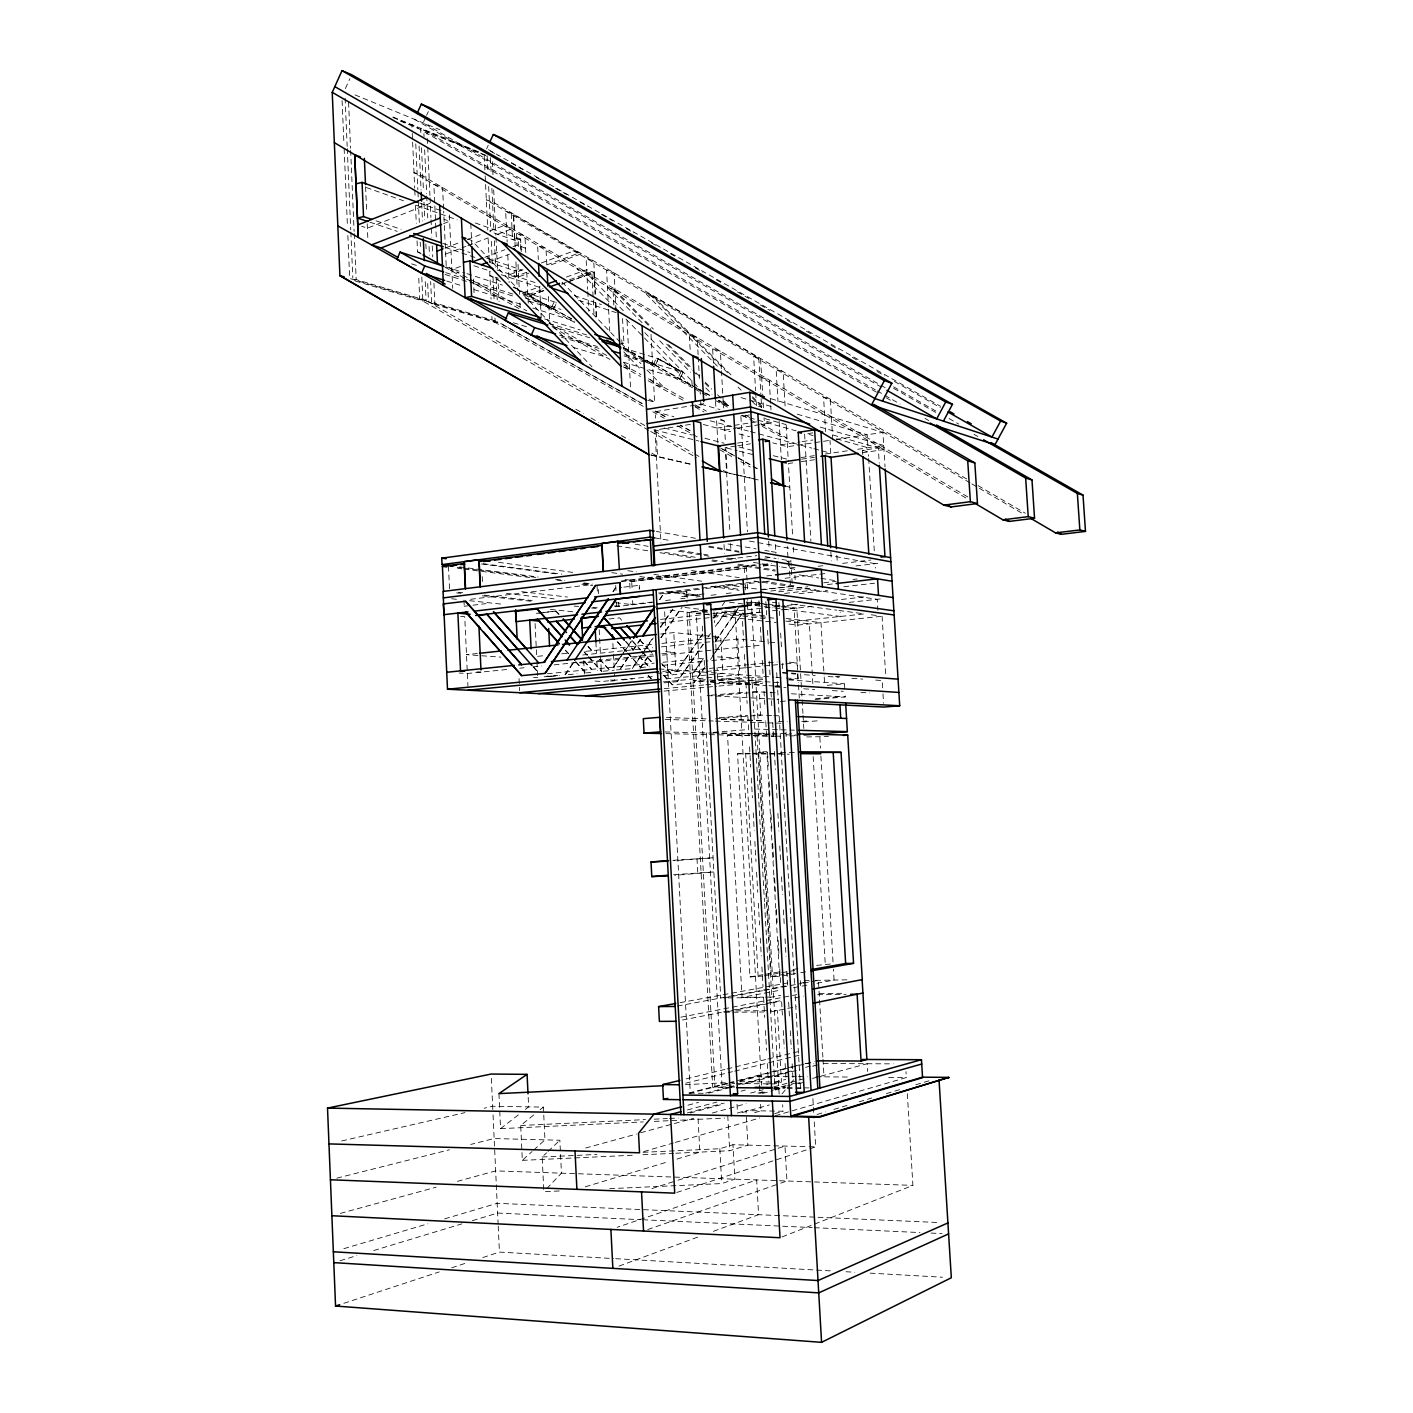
<?xml version="1.0" encoding="UTF-8"?>
<svg xmlns="http://www.w3.org/2000/svg" width="1413" height="1413" viewBox="0 0 1413 1413"><rect width="100%" height="100%" fill="white"/><g stroke="black" fill="none" stroke-linecap="round" stroke-linejoin="round"><path stroke-width="0.75" stroke-dasharray="5 3.75" d="M642.067 403.447L500.078 323.082L641.997 403.588M345.373 88.595L349.859 78.686M541.32 289.948L527.173 295.07L551.194 308.352L554.108 301.94M551.194 308.352L553.313 309.023L556.227 302.629M528.674 301.057L553.755 309.023L556.669 302.629L514.915 289.153M425.719 117.208L423.123 122.843L886.039 388.222M426.602 115.318L428.333 111.556M647.013 362.788L655.367 365.296L658.423 358.743L683.062 372.29L679.971 378.878L646.465 368.987M486.567 148.877L488.262 145.292M789.726 487.22L784.568 485.86M612.889 591.747L615.309 588.144L621.773 587.366M613.277 591.8L615.309 588.144M564.97 674.76L573.448 662.167M565.377 674.796L573.855 662.202M630.975 641.573L613.578 667.13L631.346 641.608M659.535 599.624L663.262 594.149L686.771 591.499L687.124 597.929M659.906 599.66L663.262 594.149M620.342 668.579L627.796 657.646M632.759 650.369L640.213 639.435M620.713 668.614L628.167 657.681M633.13 650.404L640.584 639.471M633.183 666.742L643.021 652.347M644.257 650.563L652.859 637.97M660.242 627.16L672.553 609.18M632.317 668.579L640.937 655.985M642.156 654.184L653.23 637.987M660.613 627.195L672.906 609.215M639.877 668.19L649.733 653.83M660.807 637.652L680.501 608.897M640.248 668.225L650.086 653.848M661.16 637.687L682.09 607.148M702.491 634.101L676.615 671.546L702.826 634.137M713.583 618.064L717.292 612.712M722.22 605.576L724.675 602.009M713.918 618.099L717.627 612.747M703.056 644.24L677.163 681.631L703.391 644.275M707.984 637.122L710.456 633.554M715.384 626.436L725.576 612.235L715.72 626.471M703.374 658.405L693.341 672.853L702.455 660.242M715.896 640.354L739.706 606.036M714.978 642.191L737.533 609.692M705.175 666.583L693.889 682.815L704.239 668.402M712.7 655.756L741.525 614.284M710.509 659.394L714.271 653.989M715.526 652.188L741.86 614.319L719.641 611.652M782.025 1093.856L785.911 1089.14M791.103 1082.888L793.7 1079.744M546.778 1188.598L561.456 1173.179L559.848 1140.238L494.161 1138.542L470.759 1144.424M559.212 1190.982L543.846 1191.671L542.168 1156.982L546.584 1152.796M548.067 1151.401L559.848 1140.238M533.655 1114.998L520.691 1125.49L522.351 1160.356L532.03 1151.56M533.655 1150.094L544.959 1139.849L543.387 1107.121L492.66 1106.255L484.147 1108.216M540.137 1109.753L543.387 1107.121M499.76 1111.13L500.591 1128.651L518.73 1114.557M525.336 1109.435L528.639 1106.874L528.126 1096.029M429.994 203.348L367.398 228.164L361.622 226.257M782.06 1236.923L912.904 1185.383L907.287 1092.938M443.576 223.643L449.617 221.293L444 219.315M445.06 248.087L459.243 242.647M467.367 239.539L481.55 234.116M489.657 231.008L503.858 225.585L512.354 228.659L496.193 234.823M445.66 254.075L465.866 246.374M467.897 245.597L488.103 237.896M460.497 266.439L450.376 270.236L459.066 273.027L446.208 265.856L443.682 211.173M484.765 257.307L504.971 249.695M513.06 246.657L517.105 245.138L525.565 248.123L521.538 249.642M489.287 261.705L509.439 254.163M522.987 269.724L508.768 274.97L516.699 277.584L528.851 273.133M541.267 262.977L573.766 250.984L581.485 253.792L548.915 265.626M619.018 1266.101L699.064 1236.622M713.424 1231.324L758.587 1214.685L756.662 1179.943L617.145 1227.314M526.519 272.338L514.367 276.824L514.049 270.519L519.79 269.335M546.796 264.885L579.224 252.962L511.276 213.222L512.548 239.574L518.271 238.338L518.677 246.604M574.702 322.482L521.874 293.215L540.102 286.609M566.419 277.054L586.66 269.706L594.343 272.426L562.056 284.084M569.598 279.721L591.817 271.685L593.142 297.772M543.44 290.654L529.327 295.759L553.313 309.023M561.615 284.084L593.902 272.409L595.014 294.134M543.881 290.654L529.751 295.759L521.874 293.215M647.702 1229.575L778.634 1183.9M780.718 1183.176L786.953 1181.003L784.974 1146.084L676.88 1180.579M609.727 1188.669L721.725 1183.564L734.866 1179.201L732.976 1144.724L806.929 1146.65M343.854 1303.298L439.266 1271.894M451.718 1267.797L466.237 1263.01M482.822 1257.552L499.425 1252.095L613.489 1258.559M676.774 1192.466L815.69 1146.879L813.906 1116.199M651.941 1188.545L674.796 1181.25M675.767 1153.238L729.691 1150.73L747.883 1145.113L745.976 1110.6L783.014 1111.236L782.643 1104.719M643.074 1152.302L719.835 1148.734L732.976 1144.724M340.091 1260.714L356.888 1255.627M373.703 1250.54L461.91 1223.852M472.401 1220.673L497.606 1213.061L640.601 1219.666M585.229 1186.832L668.596 1161.592M676.933 1159.066L699.877 1152.125L697.987 1117.118M817.05 1114.468L825.457 1111.943M833.864 1109.417L848.559 1105.001M859.069 1101.84L871.68 1098.042M886.393 1093.609L901.088 1089.193M915.801 1084.76L930.513 1080.344M343.854 1248.668L427.856 1223.817M444.653 1218.854L497.164 1203.311L815.99 1217.194M775.313 1115.74L906.351 1077.536L905.98 1071.708M643.745 1151.577L673.294 1143.011M675.396 1142.41L759.805 1117.966M774.571 1113.691L783.014 1111.236M754.63 1112.667L760.953 1110.865L760.6 1104.383M737.886 1112.879L745.976 1110.6M742.002 1112.632L769.273 1104.948M585.6 1148.027L636.504 1134.038M640.637 1132.731L693.748 1118.284M712.382 1113.002L727.165 1108.94M729.267 1108.357L746.152 1103.712M340.392 1213.396L436.105 1187.185M457.37 1181.374L495.663 1170.882L912.904 1185.383M687.301 1112.932L723.438 1103.182M759.576 1093.432L765.952 1091.719M774.465 1089.423L785.08 1086.562M787.218 1085.996L799.97 1082.552M690.303 1112.985L724.268 1103.8M762.472 1093.485L773.088 1090.606M775.207 1090.041L785.805 1087.162M798.539 1083.736L802.796 1082.588M687.407 1109.947L716.886 1102.069M750.586 1093.061L763.214 1089.688M773.741 1086.88L796.897 1080.68M799.016 1080.115L807.424 1077.872M757.969 1093.097L764.256 1091.401M772.664 1089.14L789.443 1084.636M791.545 1084.071L799.952 1081.81M812.546 1078.419L818.834 1076.724M820.935 1076.158L867.123 1063.742L867.582 1071.443M687.954 1105.178L698.57 1102.387M741.066 1091.172L745.305 1090.059M766.553 1084.46L785.663 1079.408M736.791 1083.524L774.73 1083.912L781.46 1082.128L777.415 1010.542L770.827 1010.595M708.62 1093.15L734.089 1086.562M742.584 1084.372L772.293 1076.688M774.412 1076.141L789.284 1072.29M791.404 1071.743L799.899 1069.553M812.634 1066.267L818.992 1064.607M705.652 1093.114L726.9 1087.639M729.037 1087.092L767.294 1077.218M769.431 1076.671L792.817 1070.63M805.569 1067.345L814.082 1065.155M689.261 1093.397L728.349 1083.435L734.672 1083.506M740.218 1080.415L772.046 1072.29M774.183 1071.76L803.891 1064.183M806.011 1063.636L814.506 1061.481M740.023 1081.157L759.028 1076.3L772.169 1076.406M688.82 1093.008L726.847 1083.329M728.967 1082.782L792.357 1066.656M794.459 1066.109L800.8 1064.501M336.806 1178.159L449.493 1149.776M685.711 1083.188L732.499 1071.672M734.619 1071.142L766.517 1063.3M768.654 1062.77L783.526 1059.096M785.663 1058.584L800.553 1054.91M686.276 1078.861L724.904 1069.464M727.041 1068.935L765.652 1059.556M767.807 1059.026L797.833 1051.731M341.716 1140.962L465.018 1112.614M521.203 251.549L520.602 239.168L514.897 240.404L490.134 231.591M426.072 300.351L356.182 279.58L352.914 280.286L422.876 301.004L426.072 300.351L425.083 278.29M431.654 303.601L434.851 302.947L498.277 321.793L495.168 322.411L431.654 303.601L430.647 281.629M770.668 1011.92L785.699 1008.847M787.836 1008.405L796.42 1006.657M682.461 1020.027L721.354 1012.344M723.509 1011.92L764.557 1003.831M766.711 1003.407L779.676 1000.846M794.795 997.861L803.449 996.165M727.925 1011.602L735.219 1010.171M737.374 1009.73L780.435 1001.234M680.836 1017.201L721.619 1009.271M723.774 1008.847L764.539 1000.899M766.694 1000.492L796.738 994.628M769.855 997.419L780.594 995.353M748.537 733.506L727.536 735.166L742.037 997.384L780.559 990.124M793.399 987.705L808.395 984.879M816.944 983.271L834.076 980.039L833.423 969.106M677.357 1006.056L787.606 985.568M800.517 983.165L809.172 981.558M723.686 997.949L762.437 990.743M764.592 990.336L779.658 987.528M781.813 987.139L801.189 983.519M803.343 983.13L809.808 981.929M811.963 981.523L818.41 980.322L822.878 1057.118M617.746 344.489L623.981 343.43L622.462 317.819M680.059 1002.665L787.394 982.971M773.829 875.071L766.835 751.645L758.657 752.246L771.304 976.577L779.57 976.454L798.592 973.08M800.712 972.709L809.172 971.208M771.304 976.577L784.038 974.352M786.176 973.963L794.671 972.48M749.932 753.235L737.551 753.8L749.967 976.948L762.879 974.705M765.016 974.334L780.082 971.738M792.976 969.495L801.595 968.011M816.643 965.397L833.069 963.754M749.967 976.948L762.419 976.065M764.574 975.694L794.53 970.466M703.833 403.694L655.12 411.713L655.473 418.107M690.339 424.395L654.961 430.047L660.984 542.981M749.385 414.963L740.889 416.323L747.406 531.818M717.027 428.086L759.911 421.321M724.763 430.135L735.431 428.457M737.568 428.121L752.511 425.79M754.648 425.454L771.728 422.77L764.203 420.65M737.533 443.081L748.095 441.474M812.793 432.855L806.664 433.791L813.076 435.593M735.731 446.066L725.222 447.674L729.973 532.648M737.833 445.749L750.444 443.823M780.488 444.883L799.988 441.933M802.16 441.615L812.987 439.973M828.46 440.573L787.465 446.738L772.734 442.834M836.213 439.408L882.913 432.396L885.033 466.873M800.977 457.618L814.259 455.657M825.104 454.068L847.323 450.8M857.656 449.281L883.726 445.448L818.198 426.514M801.648 459.19L814.471 457.317M862.778 454.597L862.531 450.27L878.303 447.956L879.239 463.164M792.781 462.881L788.436 463.517L792.64 536.11M801.206 461.662L814.489 459.72M862.266 452.743L883.973 449.581L831.127 434.498M731.422 558.789L735.643 558.276M737.763 558.011L756.785 555.662M764.68 558.17L771.233 557.358M470.529 599.289L590.934 584.664M621.579 580.937L755.107 564.723M621.066 581.679L761.077 564.652M762.843 564.476L771.569 563.416M786.847 561.562L791.209 561.032L778.192 558.824M629.668 581.697L746.205 568.097L629.668 581.697L630.092 589.998M763.373 565.465L771.94 564.441M763.161 566.048L771.728 565.006M623.928 587.119L639.4 585.353L639.594 589.062M794.989 567.355L788.542 568.132L787.306 546.478M818.109 566.295L822.931 565.73M842.59 563.381L870.973 560.007M766.747 575.921L773.3 575.144M855.925 565.942L877.773 563.363M658.599 593.089L743.644 583.127M745.817 582.863L756.732 581.591M785.08 578.27L826.499 573.413M659.73 593.937L703.55 588.797M705.741 588.55L769.273 581.114M538.848 613.03L555.821 611.07L559.124 614.337M704.098 593.919L681.154 596.586L700.283 594.449M541.338 612.818L534.591 613.525M543.475 612.571L556.21 611.105M760.424 589.539L792.357 586.377L790.98 562.674M652.523 602.009L630.852 604.499L630.64 600.348M665.523 600.507L672.04 599.748M680.713 598.759L685.04 598.264M695.885 597.01L700.212 596.516M711.057 595.262L717.557 594.52M726.229 593.513L732.729 592.771M614.743 606.778L652.223 602.468M762.349 589.822L795.289 586.077M823.761 582.81L836.249 581.361M852.957 579.454L857.126 578.977M770.792 591.023L807.812 586.784M827.417 584.558L836.125 583.551M778.651 591.817L811.451 588.073M784.692 593.425L817.562 589.698M843.861 586.713L874.523 583.233M799.14 593.707L827.523 590.51M609.038 619L619.689 617.87L622.268 621.014M747.035 603.563L759.47 602.238M704.504 610.222L687.001 612.165L712.717 1087.427L734.601 1087.674M746.099 605.594L759.24 604.128M772.381 602.662L776.744 602.168M702.296 611.017L708.92 610.239M746.099 606.106L759.223 604.64M700.654 612.818L696.326 613.295L722.008 1085.043L734.707 1085.184M702.826 612.571L709.326 611.847M660.542 619.406L745.64 609.939M747.742 609.78L763.002 608.102M765.175 607.873L784.798 605.7M786.97 605.453L797.868 604.252M832.752 600.419L865.445 596.816M660.613 622.992L759.293 612.2M772.452 610.769L811.927 606.442M849.213 602.38L883.16 598.653M747.601 613.613L764.08 611.882M477.4 653.513L466.484 654.661L500.891 657.133M660.719 633.995L673.807 632.6L720.807 637.281L722.802 673.489L663.845 679.07M863.431 614.019L797.568 621.014L786.741 619.706M881.006 616.351L797.815 625.094L786.953 623.822M537.699 656.321L544.252 655.65M561.685 653.83L568.22 653.159M585.653 651.34L653.23 644.31M661.955 643.41L720.807 637.281M582.721 654.978L652.629 647.772M661.372 646.871L713.812 641.467M715.985 641.237L737.833 638.994L767.648 641.961M506.684 669.515L467.367 673.506L459.101 673.012M519.79 668.19L524.152 667.748M532.895 666.865L541.621 665.982M554.055 664.869L653.036 654.696M661.779 653.813L674.884 652.488L662.308 651.411M653.742 656.021L583.852 663.068L573.166 662.308M662.485 655.137L743.291 646.977M745.481 646.765L760.759 645.211M547.326 673.754L654.237 663.156M662.962 662.291L702.226 658.405M717.504 656.886L738.893 657.91L706.094 661.125M544.217 676.809L560.82 675.167M550.84 676.385L559.583 675.52M568.326 674.655L577.087 673.807M585.83 672.941L592.383 672.305M603.316 671.228L614.249 670.151M616.439 669.939L630.304 668.773M640.495 667.572L649.238 666.706M662.361 665.417L703.904 661.337M662.715 671.405L675.82 670.133L673.807 632.6M657.133 673.418L715.896 667.819M718.069 667.607L748.678 664.675M750.868 664.463L777.097 661.938M652.258 676.65L601.85 681.472L593.283 680.96M663.227 675.608L711.446 670.998M713.636 670.786L744.333 667.854M746.523 667.643L783.791 664.075M785.981 663.863L796.95 662.821L797.285 668.826M614.743 680.73L610.716 681.119M622.427 679.936L632.494 678.982M663.245 681.896L715.755 676.968M717.945 676.756L739.829 674.707L737.833 638.994M664.163 682.85L677.498 681.649M705.281 679.688L692.953 680.836L708.143 681.808M700.036 681.296L704.381 680.889M717.415 679.671L745.64 677.039M663.651 675.273L672.394 684.81L694.225 682.832M710.721 681.137L751.857 677.481M664.251 688.626L703.639 684.987M705.829 684.793L762.72 679.547M664.039 691.081L716.691 686.259M718.899 686.064L762.773 682.055M789.09 679.635L797.868 678.841L797.409 670.822M774.942 686.329L779.217 685.959M711.481 695.178L746.135 692.087M827.276 685.323L844.497 683.786L844.903 690.339M718.405 695.549L750.762 692.67M752.935 692.476L759.399 691.911L760.706 715.102L749.914 716.002M780.488 701.484L786.864 700.936M815.654 698.623L839.446 696.574M815.124 699.506L845.292 696.909L845.027 692.529M673.683 874.718L713.865 871.98L674.796 875.318M719.252 717.733L747.442 715.367M715.331 718.864L747.742 716.179M801.754 721.407L810.426 720.701M803.432 721.955L820.688 720.577M713.512 732.34L748.236 729.567M750.639 733.347L769.891 733.17M794.936 735.696L786.07 736.35L786.017 732.04M806.664 736.932L828.424 736.579M672.924 860.34L713.106 857.779L674.019 860.694M685.358 1084.654L727.041 1082.658M729.232 1082.552L735.802 1082.234M520.691 1125.49L645.458 1119.591M654.219 1119.184L667.342 1118.566M669.532 1118.46L678.293 1118.036M500.591 1128.651L643.321 1121.904M654.29 1121.392L724.569 1118.072M542.168 1156.982L597.01 1154.439M522.351 1160.356L634.119 1155.163M642.88 1154.757L673.577 1153.344M809.048 980.463L800.288 980.604L800.659 987.192M815.637 980.357L847.094 979.845M819.187 993.569L845.416 993.251M817.597 994.699L846.122 994.346M742.037 997.384L763.303 997.136M765.44 997.119L771.816 997.048L756.926 732.852M728.084 997.896L763.267 997.49M735.767 1010.896L768.637 1010.613M724.463 1012.291L764.08 1011.973M805.039 1063.424L813.835 1063.477M823.249 1063.512L893.281 1063.865M752.087 753.253L782.131 753.5M737.551 753.8L750.497 753.906M752.652 753.924L767.754 754.03M769.908 754.047L789.319 754.206M774.359 1076.423L789.708 1076.565M791.898 1076.582L796.278 1076.618M798.486 1076.635L807.247 1076.706M816.043 1076.777L850.361 1077.059M888.724 1077.395L906.351 1077.536M758.657 752.246L767.436 752.317M780.594 752.44L795.943 752.581M739.653 1081.722L781.46 1082.128M734.636 1087.074L714.96 1086.844L689.244 612.43L701.537 611.07L708.001 611.829M774.006 1087.515L784.939 1087.639M787.129 1087.657L808.995 1087.904M774.024 1088.116L784.974 1088.24M787.147 1088.275L802.478 1088.434M703.215 1093.291L690.303 1093.132L664.64 611.741M664.993 731.934L719.235 733.223M721.389 733.276L773.194 734.513M786.14 734.831L799.087 735.131M665.894 733.647L707.401 734.583M709.591 734.636L772.964 736.067M775.154 736.102L781.707 736.261M727.536 735.166L780.294 736.35M772.063 733.223L791.51 733.7M713.494 732.799L752.37 733.736M754.524 733.771L780.435 734.407M809.101 1146.702L815.69 1146.879M754.754 729.055L770.191 729.479M772.399 729.55L794.442 730.168M665.134 719.394L713.212 721.001M715.402 721.072L748.184 722.167M750.374 722.237L765.669 722.75M767.842 722.82L780.965 723.244M721.372 719.076L764.557 720.595M666.477 717.504L706.023 718.881M721.407 719.429L765.351 720.948M778.528 721.407L787.306 721.725M771.586 715.526L753.959 714.837L764.468 901.565M773.794 715.614L780.418 715.879M818.021 1217.282L939.115 1222.545M642.809 1219.755L812.192 1227.579M814.4 1227.685L919.987 1232.56M930.99 1233.072L941.994 1233.567M707.154 695.567L778.422 699.347M615.679 1258.683L832.858 1271.011M846.016 1271.753L854.794 1272.248M870.143 1273.131L942.542 1277.228M752.634 691.505L778.492 693.006M791.421 693.765L845.292 696.909M672.394 684.81L663.986 675.29M533.549 677.428L537.717 677.675M476.958 671.864L481.056 672.111M546.884 676.103L551.035 676.368L550.823 672.005M610.522 679.971L614.779 680.236L614.443 673.736M710.315 681.949L766.729 685.552M768.902 685.694L779.746 686.382M775.083 687.001L786.105 687.689M803.714 688.802L814.718 689.509M832.345 690.621L843.349 691.31M860.959 692.423L869.772 692.988M709.679 679.971L749.261 682.567M751.469 682.709L762.455 683.433M710.704 681.825L762.543 685.146M775.507 685.976L779.835 686.241M778.846 682.62L717.68 678.523L717.08 667.766M762.614 678.063L751.84 677.322L752.105 681.861M788.472 679.865L844.497 683.786M659.076 668.95L773.882 677.127M776.02 677.286L782.396 677.728M786.264 678.01L797.868 678.841M782.714 672.411L795.908 673.418M835.454 676.403L839.852 676.739M782.82 673.1L795.766 674.089M804.421 674.725L815.213 675.538M828.177 676.509L838.969 677.322M851.933 678.293L862.742 679.105M875.689 680.095L882.171 680.571L882.63 688.131M789.213 662.167L796.95 662.821M460.603 616.333L464.736 616.722L467.933 686.047M769.785 642.173L776.161 642.809M464.259 606.248L486.09 603.634M451.595 598.759L456.434 599.289M469.54 600.702L502.322 604.216M550.364 609.374L574.402 611.953M458.307 592.241L462.652 592.736M484.359 595.156L532.118 600.525M592.912 607.343L597.257 607.82M456.629 592.877L460.974 593.354M482.363 595.809L532.595 601.426M574.102 606.053L578.624 606.495M591.588 607.996L596.056 608.438M506.472 593.372L554.09 598.865M614.708 605.824L619.035 606.336L618.823 602.274M521.627 591.676L567.443 597.045M615.45 602.68L632.918 604.729L632.529 600.578M670.08 610.204L776.161 622.568M716.621 612.853L766.235 618.753M785.646 621.049L809.366 623.875L813.04 686.736M724.816 611.017L766.358 616.033M786.017 618.417L821.006 622.656L824.062 674.831M684.987 607.502L700.141 609.321M702.314 609.586L708.814 610.363M743.45 614.514L758.604 616.333M760.759 616.598L773.759 618.152M457.653 568.309L462.016 568.856M464.188 569.139L529.557 577.493M581.838 584.17L592.718 585.565M459.508 566.86L466.06 567.708M468.233 567.991L538.123 576.999M555.592 579.242L564.317 580.372M583.975 582.898L592.701 584.028M457.176 567.337L461.503 567.902M463.676 568.185L476.711 569.845M478.883 570.128L537.488 577.652M557.022 580.16L563.54 581.008M583.074 583.516L591.764 584.629M729.373 602.185L772.946 607.784M775.136 608.049L840.488 616.457L840.24 612.112M671.246 591.676L699.382 595.35M772.999 604.976L747.018 601.585L747.671 609.71L747.424 599.536M775.172 605.276L796.826 608.102L802.072 698.446M666.159 591.729L698.676 595.968M746.382 602.185L770.244 605.294M772.416 605.576L794.088 608.402L798.398 682.797M483.228 563.699L561.844 574.155M481.409 563.946L557.164 573.996M639.4 585.353L639.206 589.009M686.771 591.499L686.983 602.168M791.474 604.146L797.956 604.994M800.111 605.294L823.832 608.455M825.987 608.738L836.779 610.186M838.933 610.469L862.654 613.648M871.291 614.796L877.756 615.662M498.524 562.339L572.724 572.389M625.094 579.471L631.629 580.354L632.176 590.51M715.508 586.042L739.476 589.398M611.829 572.671L622.621 574.173M639.859 576.557L685.146 582.863M711.022 586.448L739.052 590.351M627.867 570.711L636.557 571.947M653.919 574.42L701.696 581.202M725.593 584.593L758.163 589.221M753.871 581.026L877.226 599.306L877.897 610.275M691.593 570.534L739.229 577.652M763.055 581.202L795.537 586.042M664.834 552.395L695.161 557.234M712.488 560.007L723.315 561.738M738.487 564.158L775.295 570.057M616.863 545.86L649.221 550.999M659.995 552.713L694.507 558.206M711.763 560.961L716.32 561.703M737.639 565.076L775.172 571.064M799.157 574.879L818.781 578.005M820.953 578.341L836.213 580.778M679.759 550.364L701.431 553.896M703.586 554.249L707.913 554.956M727.412 558.135L736.085 559.548M753.412 562.392L759.911 563.451M762.066 563.805L779.393 566.631M781.566 566.984L794.565 569.103L794.795 573.166M635.091 544.182L648.125 546.301M678.54 551.229L708.955 556.174M726.317 559L732.835 560.06M708.849 546.177L738.893 551.3M654.537 537.858L669.727 540.437M708.778 547.061L739.14 552.2M765.175 556.616L776.02 558.471M656.356 531.465L695.408 538.282M727.942 543.97L756.149 548.898M764.822 550.399L769.167 551.158M771.321 551.547L777.839 552.677M749.473 541.073L875.053 563.681L875.318 568.061M650.969 455.127L691.522 464.506M734.23 474.379L721.407 471.43L738.575 475.21M736.35 474.874L759.841 480.314M651.04 454.968L691.611 464.347M740.695 475.704L755.637 479.166M653.919 429.782L698.764 441.033M726.512 447.992L737.197 450.676M739.335 451.206L754.277 454.951M664.357 428.015L692.123 435.08M704.928 438.33L724.145 443.205M739.087 447.003L754.03 450.8M773.247 455.693L788.207 459.49M654.926 411.66L673.86 416.676M703.321 424.465L730.662 431.707M739.07 433.932L749.596 436.705M710.156 420.791L748.254 431.036M750.374 431.601L811.733 448.115M813.853 448.68L830.773 453.237L830.014 440.344M647.737 400.268L654.625 402.14L650.687 328.47M720.383 420.014L724.251 421.056L725.346 440.75M695.196 406.485L701.06 408.11L700.601 399.738M761.006 424.712L764.539 425.684L764.08 417.718M862.531 450.27L868.253 451.877L868.518 456.258M700.919 404.206L719.959 409.54M741.119 415.457L755.937 419.608M758.057 420.191L796.155 430.859M765.034 418.637L786.052 424.589M836.478 438.842L868.006 447.762L867.211 434.745L795.749 413.726M717.521 394.704L728.419 405.69L721.213 403.641L718.14 400.497M624.352 367.221L629.562 368.758L623.486 362.417M751.857 401.062L756.45 405.708L761.748 407.262M573.183 347.386L606.672 357.259M623.433 362.205L644.363 368.369M741.101 397.636L772.628 406.926M350.512 278.697L500.078 323.082M559.707 335.199L597.346 346.521M624.528 354.681L683.062 372.29M770.862 398.713L882.913 432.396M513.378 322.765L528.003 327.145M561.403 337.142L598.988 348.41M624.051 355.917L644.929 362.17M552.094 326.297L589.627 337.742M622.974 347.934L658.423 358.743M548.845 323.365L586.519 334.916M544.641 318.932L580.142 329.9M623.804 343.377L621.914 342.794L621.685 338.537M446.773 281.046L461.486 285.673M474.079 289.612L522.368 304.766M532.86 308.069L574.861 321.246M761.731 377.624L769.273 379.991L770.615 403.517M445.713 272.656L464.577 278.679M466.679 279.35L512.813 294.063M525.389 298.072L561.032 309.447M411.589 263.878L417.859 265.856M445.042 274.493L472.225 283.13M474.309 283.801L514.032 296.412M446.013 266.916L464.806 272.974M466.891 273.645L502.374 285.108M513.272 287.546L517.246 288.835L515.886 261.016M417.047 240.881L417.594 251.903L424.607 254.199M473.938 265.75L490.682 271.278M501.138 274.723L542.998 288.517M578.588 300.245L616.262 312.662M497.058 269.936L536.71 283.095M574.296 295.564L601.426 304.572M370.012 222.23L397.194 231.343M445.289 247.469L476.658 257.978M489.198 262.2L516.399 271.314M376.052 220.834L401.098 229.277M442.834 243.354L469.946 252.521M486.637 258.137L522.121 270.113L516.204 271.243L516.522 277.531M467.862 239.08L471.571 240.369L591.994 366.832M615.079 289.983L607.466 287.369L642.827 323.506M366.32 187.523L403.464 200.752M415.846 205.15L457.106 219.845M419.714 203.03L442.357 211.138M475.298 222.954L520.602 239.168M393.026 117.579L414.98 126.481M485.224 154.988L423.741 130.049L424.041 136.637M400.338 121.112L418.283 128.389M486.319 155.978L427.026 131.939L427.238 136.319M392.938 116.996L479.978 152.357M355.034 94.901L439.955 129.749M488.492 149.672L940.599 406.343M655.367 365.296L679.971 378.878M513.731 286.892L574.897 320.733M623.628 347.704L644.593 359.308M646.5 360.35L696.026 387.763M697.934 388.822L709.361 395.145M728.419 405.69L718.881 400.427L728.243 405.655M745.534 415.157L749.332 417.277M760.742 423.582L786.953 438.101L779.976 436.193L761.218 425.808M696.574 388.098L679.794 378.825L682.885 372.237L658.246 358.69L655.208 365.243L645.829 360.05M698.428 389.14L704.027 392.231M705.882 393.273L709.609 395.322M553.755 309.023L571.611 318.932M623.363 347.598L643.957 359.026M623.345 348.075L643.975 359.503M645.847 360.527L653.336 364.695L656.391 358.125L681.048 371.69L677.957 378.278L692.882 386.544M694.754 387.568L700.353 390.677M702.208 391.701L709.662 395.834M718.987 401.009L726.459 405.142L721.849 400.444M500.502 281.381L489.905 275.517L497.924 278.131L499.054 301.676M623.698 349.629L640.901 359.167M642.827 360.227L692.529 387.763M694.437 388.822L707.825 396.223M715.473 400.462L728.843 407.862M742.214 415.263L755.566 422.681M462.828 275.129L468.462 278.273M470.352 279.332L526.802 310.842M606.725 355.458L549.745 323.648L548.315 295.034M623.822 364.996L640.919 374.533M648.532 378.79L686.117 399.773M695.461 404.983L706.412 411.095M720.683 419.06L724.251 421.056M417.542 251.903L421.198 253.934M444.848 267.145L467.367 279.721M469.257 280.781L512.689 305.049M514.579 306.109L520.231 309.27L519.931 302.859M552.801 327.463L609.992 359.432M623.345 366.885L640.495 376.476M648.125 380.733L683.874 400.709M695.037 406.944L703.992 411.942M649.079 399.014L654.625 402.14M665.081 416.482L655.491 411.042L665.011 416.623M690.039 430.594L680.43 425.154L689.968 430.735M722.644 449.051L736.085 456.664M737.992 457.741L757.191 468.604M720.665 448.115L736.014 456.805M737.922 457.9L757.103 468.763M643.198 406.326L492.095 320.698L491.883 316.406M652.753 411.748L664.234 418.248M677.622 425.843L698.676 437.765M719.712 449.687L733.1 457.264M740.748 461.609L750.321 467.032M490.399 151.067L498.065 155.43M511.453 163.078L522.951 169.631M536.339 177.261L542.097 180.546M555.486 188.176L566.984 194.729M580.372 202.377L588.038 206.74M601.443 214.387L612.924 220.923M626.33 228.57L633.978 232.933M651.216 242.753L656.957 246.039M670.345 253.686L678.01 258.049M695.231 267.869L702.897 272.232M716.303 279.88L723.951 284.243M737.356 291.89L748.837 298.443M760.335 304.978L769.891 310.436M787.129 320.274L792.87 323.542M806.275 331.19L813.923 335.552M831.162 345.373L838.81 349.735M852.216 357.383L859.881 361.746M877.102 371.566L884.768 375.946M894.341 381.404L940.281 407.598M893.599 386.844L937.684 412.048M949.041 418.531L958.721 424.077M893.652 388.345L935.742 412.437M974.016 434.321L977.849 436.511M644.823 425.507L428.51 301.834L427.538 280.445M654.396 430.983L692.67 452.866M694.595 453.962L700.336 457.247M723.297 470.37L727.13 472.56L725.823 449.228M648.779 430.347L419.732 299.238L418.654 275.57M650.687 431.442L696.503 457.671M414.345 119.24L881.2 387.056M875.318 389.829L420.615 128.247L420.809 132.575M877.226 390.924L882.966 394.209M884.874 395.322L900.152 404.118M925.003 418.389L928.818 420.597M876.519 392.196L411.837 124.68L412.137 131.215M886.075 397.707L891.815 401.009M575.798 409.205L583.41 413.603M591.005 418.001L598.6 422.399M621.42 435.575L629.015 439.973M651.817 453.167L657.522 456.47L656.038 428.757M966.669 478.972L494.303 202.818L486.284 199.798L969.989 482.804M978.026 485.613L1025.361 513.272M971.897 483.917L1023.242 513.961M967.728 496.899L422.787 175.901L413.974 172.58L968.7 499.654M731.016 374.887L651.888 294.981L644.593 292.42L719.676 368.475M752.511 396.77L761.96 406.202M727.501 372.714L650.033 294.328L758.781 357.913L760.989 396.505M752.299 397.812L761.589 407.209L761.112 398.643M738.063 387.091L741.119 390.2M614.902 289.93L653.371 329.07M668.508 344.666L690.127 366.603M696.079 372.802L699.311 375.982M705.281 382.199L711.569 388.487M648.267 325.29L613.012 289.276L613.86 305.791M666.671 344.083L691.187 369.129M692.723 370.683L698.852 376.953M704.999 383.223L711.128 389.476M659.73 340.78L690.462 372.22M705.846 387.921L711.993 394.209M623.363 310.736L585.035 271.473L576.787 268.576L609.109 301.728M644.823 332.726L692.352 381.422M693.889 382.994L700.018 389.282L700.495 397.654M626.03 319.108L642.968 336.471M644.505 338.043L692.211 387.003L691.84 380.486M562.074 282.105L619.724 341.752M621.243 343.324L640.954 363.724M647.03 369.994L663.721 387.268L655.756 384.99L648.143 377.112M623.787 351.872L640.531 369.217M640.124 640.071L647.419 647.984M648.867 649.574L653.248 654.325M661.991 663.827L672.217 674.919L661.655 663.81M639.771 640.036L647.066 647.966M631.876 640.319L640.637 649.856M642.085 651.446L653.76 664.163M632.989 641.891L640.283 649.839M641.749 651.428L653.424 664.145M625.906 641.573L633.254 649.591M639.135 656.003L647.966 665.629M625.553 641.537L632.9 649.556M638.782 655.985L647.613 665.611M617.605 641.855L626.418 651.499M627.902 653.106L641.131 667.59M648.479 675.644L651.428 678.858M617.251 641.82L626.065 651.481M627.549 653.089L640.778 667.572M648.143 675.626L651.075 678.841M588.303 646.571L594.131 653.018M599.977 659.465L610.186 670.751L599.607 659.429M555.821 611.07L558.736 614.284M587.932 646.536L593.76 652.983M584.452 652.011L587.366 655.243M588.832 656.868L601.956 671.422M584.064 651.976L586.996 655.208M588.444 656.833L601.585 671.387M584.293 661.196L591.641 669.356L583.905 661.16M565.695 650.386L568.627 653.654M575.992 661.849L586.289 673.312M565.306 650.351L568.256 653.636M575.603 661.832L585.9 673.294M533.778 667.13L536.693 670.433M533.372 667.113L536.286 670.416M882.083 616.227L885.598 673.842M868.659 458.466L874.4 552.942M882.984 693.818L883.567 703.285M832.769 439.92L830.349 399.278L823.567 397.124L825.598 431.566M836.849 555.291L837.379 563.999M830.862 552.041L831.392 560.802M824.203 677.004L824.715 685.694M804.615 434.109L810.903 541.303M819.858 737.233L820.494 748.166M820.9 756.008L833.299 966.916M813.164 756.556L825.245 963.913M785.098 405.937L783.102 371.654L776.126 369.376L777.998 401.716M786.211 425.242L788.33 461.592M793.276 547.114L793.664 553.702M794.918 575.321L795.166 579.613M802.16 699.983L802.937 713.424M803.043 715.278L803.803 728.472M823.002 1059.291L824.009 1076.847M798.539 684.987L799.299 698.11M789.09 562.356L790.468 586.095M779.111 421.109L781.354 459.826M812.899 1098.66L813.287 1105.231M813.411 1107.421L813.782 1113.992M770.739 405.655L770.986 409.929M778.899 602.45L779.64 615.573M780.647 633.077L781.53 648.373M782.413 663.686L782.908 672.429M775.313 544.482L775.825 553.295M763.515 407.774L760.53 358.496L753.624 356.217L755.584 390.642M776.708 672.641L800.482 1088.416M768.69 541.303L769.184 549.993M755.708 392.796L756.45 405.708M765.846 601.708L766.605 614.92M767.471 630.322L768.354 645.723M769.22 661.143L770.103 676.544M770.986 691.946L771.887 707.913M772.734 722.75L773.635 738.681M774.359 751.363L775.401 769.449M776.249 784.374L777.15 800.217M777.892 813.393L778.899 830.985M779.746 845.998L780.647 861.736M781.513 876.819L782.502 894.411M783.385 909.831L784.268 925.48M785.027 938.656L786.034 956.248M786.9 971.455L787.783 986.998M788.648 1002.259L789.531 1017.766M790.273 1030.872L791.28 1048.534M792.163 1063.883L793.029 1079.302M758.905 600.79L759.54 611.811M760.406 627.231L761.289 642.668M762.278 660.295L763.038 673.506M764.027 691.134L764.786 704.363M765.775 721.99L766.535 735.202M767.524 752.829L768.283 766.058M769.149 781.477L770.032 796.914M771.021 814.542L771.904 829.961M772.646 843.19L773.653 860.817M774.642 878.444L775.401 891.656M776.391 909.283L777.15 922.512M778.139 940.14L778.899 953.369M779.764 968.788L780.647 984.207M781.636 1001.835L782.396 1015.064M783.261 1030.483L784.268 1048.11M785.133 1063.53L786.017 1078.967M773.953 877.261L775.702 908.117M775.825 910.325L779.57 976.454M751.239 599.783L779.146 1094.28M746.258 566.436L747.671 591.552M752.193 683.397L753.836 712.717M764.592 903.755L774.73 1083.912M744.421 567.814L744.898 576.345M745.375 584.876L745.728 591.27M742.532 621.455L743.644 641.255M744.386 654.449L745.375 672.04M745.976 683.044L747.124 703.391M747.83 716.038L748.943 735.82M749.561 746.823L750.692 767.082M751.31 778.068L752.423 797.833M753.253 812.811L754.242 830.402M754.86 841.406L755.99 861.524M756.591 872.192L757.721 892.274M758.322 903.26L759.54 924.985M760.282 938.179L761.289 955.965M761.907 966.951L763.002 986.716M763.621 997.578L764.733 1017.466M765.457 1030.554L766.57 1050.407M767.312 1063.547L768.301 1081.157M745.64 753.2L758.145 976.807M735.007 609.586L761.554 1085.166M721.337 368.652L720.347 351.183L712.629 348.658L713.477 364.042M721.46 370.842L723.527 407.951M730.574 543.546L731.051 552.253M759.028 1076.3L759.982 1093.574M724.021 544.57L724.516 553.331M715.543 401.38L716.038 410.176M716.621 420.791L717.857 443.028M714.007 611.847L714.589 622.603M715.314 635.497L716.25 652.718M698.128 354.787L697.174 337.53L689.35 334.952L690.18 350.124M698.252 356.941L699.435 378.49M737.021 1104.242L737.498 1113.055M702.349 626.083L702.932 636.804M704.222 660.383L704.698 668.967M727.766 1115.705L729.691 1150.73M706.288 732.923L720.754 997.984M719.835 1148.734L721.725 1183.564M696.998 858.556L697.757 872.686M627.054 320.751L630.604 388.593M615.98 310.542L614.178 272.903L606.583 270.183L608.491 307.116M608.614 309.306L609.745 331.243M618.647 602.185L618.859 606.318M615.715 585.424L616.033 591.623M616.58 601.938L616.792 606.071M595.456 294.134L593.743 260.946L586.077 258.173L587.667 289.365M595.897 302.824L596.692 318.031M595.456 302.824L596.233 318.031M612.889 643.445L613.33 652.1M613.454 654.254L614.337 671.581M593.266 299.962L594.043 315.17M587.79 291.555L588.797 311.196M598.476 589.574L598.688 593.672M597.081 586.13L597.505 594.325M599.2 629.703L601.284 670.68M595.88 641.961L596.427 652.912M596.869 661.673L597.328 670.433M583.728 660.807L584.399 674.019M546.796 264.425L546.001 248.494L537.629 245.491L538.318 259.515M539.678 286.963L541.25 318.949M525.777 252.521L524.965 236.095L516.522 233.039L517.105 245.138M526.749 272.303L528.25 303.089M520.92 249.43L520.426 239.115L514.703 240.351L513.431 214.034M518.041 264.372L519.507 294.31M535.085 623.522L536.657 656.003M536.94 661.832L537.77 678.788M515.197 246.939L513.608 214.105L505.642 211.12L507.179 241.959M507.779 255.152L509.139 282.494M519.066 678.576L519.648 690.692M492.342 161.63L492.96 174.629M493.685 189.819L495.857 235.106M495.963 237.26L497.517 269.53M490.417 157.638L491.141 172.951M491.883 188.282L493.985 232.05M494.391 240.811L495.663 267.075M496.175 278.025L497.235 299.909M487.202 155.801L487.927 171.15M488.668 186.498L490.77 230.337M491.282 241.305L492.342 263.224M492.96 276.365L494.126 300.492M494.956 318.031L495.168 322.411M484.235 156.225L485.083 173.658M485.171 175.848L485.489 182.383M485.595 184.555L487.768 230.107M488.139 238.744L489.322 262.553M489.693 271.19L491.07 299.185M470.776 223.607L471.783 244.661M473.39 279.05L474.097 294.098M482.222 576.575L482.504 582.898M498.948 1093.609L499.672 1108.94M491.353 1078.349L492.96 1112.702M493.049 1114.857L498.118 1223.905M498.224 1226.06L499.425 1252.095M449.334 214.97L452.725 288.323M463.959 600.101L464.347 608.402M443.576 209.018L442.587 187.576L433.844 184.308L434.762 203.737M434.833 205.874L435.557 220.993M435.61 223.13L436.352 238.249M448.486 566.224L449.528 589.186M427.327 138.509L427.627 145.097M427.733 147.288L429.941 195.524M430.029 197.714L430.93 217.443M431.036 219.633L431.83 237.172M432.237 245.95L432.749 256.901M433.95 283.218L434.851 302.947M424.642 149.813L426.655 193.758M426.744 195.948L427.75 217.92M429.057 246.48L429.446 255.276M421.498 147.747L423.476 191.25M423.971 202.2L424.765 219.722M425.861 243.813L426.161 250.401M419.078 146.016L421.074 190.119M421.675 203.348L422.487 220.976M415.775 143.932L417.842 189.748M417.948 191.938L418.248 198.474M418.336 200.664L419.325 222.477M420.209 242.1L420.42 246.463M421.798 277.001L422.876 301.004M412.243 133.387L412.525 139.922M412.631 142.112L414.698 188.017M414.768 190.207L415.104 196.831M415.457 205.627L416.287 223.272M365.596 186.71L366.726 212.886M367.203 223.802L367.928 240.528M348.587 102.266L350.548 148.241M350.654 150.432L354.115 231.414M354.221 233.604L356.182 279.58M345.125 98.133L347.174 146.404M347.28 148.612L350.742 229.807M350.848 231.997L352.808 278.078M342.087 100.623L343.942 144.108M344.136 148.453L347.474 226.875M347.845 235.494L349.594 276.294"/><path stroke-width="1.5" d="M339.985 275.57L648.832 454.633L339.915 275.729L332.232 92.34L342.017 70.65L351.66 74.712L891.868 383.223L882.454 401.045M443.929 266.245L400.073 252.079L396.965 259.215L421.586 273.151L444.671 280.392M421.586 273.151L424.748 265.98L443.611 271.985M547.926 325.025L508.327 312.927L505.042 320.256L531.306 335.04L566.896 345.531M531.306 335.04L534.626 327.675L555.539 333.945M416.976 113.57L421.339 104.12L430.082 107.794L952.45 404.312L943.442 421.109M489.958 141.689L493.349 134.5L501.297 137.856L1006.657 423.176L994.929 444.777L871.485 405.019L884.361 380.609L891.868 383.223M952.45 404.312L945.739 401.981L936.695 418.884L886.94 390.359M1006.657 423.176L1000.634 421.074L991.961 437.076L947.929 411.96M595.544 585.477L544.164 662.255L595.544 585.477L619.848 582.633L620.448 593.902L619.848 582.633M545.118 673.383L596.516 596.728L545.118 673.383L521.68 675.644L465.707 612.094L480.491 628.432M566.843 660.207L608.049 598.953M578.147 644.028L608.438 599.006M574.667 660.366L615.874 599.2L639.594 596.427M587.19 642.42L616.28 599.253M633.448 637.934L654.572 606.919M633.819 637.97L654.926 606.954M642.703 635.797L655.137 617.569M643.074 635.832L655.491 617.605M528.02 1093.856L527.084 1074.357L498.948 1093.609L663.439 1085.714M527.084 1074.357L491.159 1074.039L327.516 1108.11L335.552 1306.036L821.571 1342.35L951.32 1277.741L939.044 1080.009M948.6 1233.885L818.745 1292.877L333.786 1262.621M947.911 1222.934L818.039 1280.549L333.362 1251.777M357.772 224.967L426.655 197.537M440.273 217.991L371.548 244.891L381.139 247.964L398.095 257.519M381.139 247.964L441.562 224.437M436.935 251.178L443.028 248.865M482.734 258.067L472.631 261.864L471.871 246.816M481.232 264.726L487.273 262.465M548.191 283.677L556.298 280.728M549.392 287.033L559.495 283.377M335.552 1306.036L339.703 1304.676M948.759 1077.395L922.53 1077.165L790.821 1116.111L819.363 1116.641L948.759 1077.395L819.399 1117.206L327.516 1108.11M921.718 1064.024L789.973 1101.31L683.15 1099.738M646.518 409.434L749.72 392.355L790.838 1116.676L922.565 1077.677L921.453 1059.715L789.69 1096.453L682.903 1095.022M681.084 1111.642L670.557 1114.451L674.707 1193.155L330.43 1179.767M681.578 1106.856L653.972 1114.15L638.517 1133.297L639.524 1152.796L328.964 1143.894M737.639 1093.75L730.415 1095.658L703.48 603.439L710.739 604.34L737.639 1093.75L733.347 1093.68M817.032 1060.827L861.065 1061.022L866.876 1059.485L862.124 979.633M679.847 1080.415L662.679 1084.583L663.456 1099.455L667.695 1098.378M355.988 183.849L362.064 182.383L417.647 202.289M371.884 219.421L363.53 216.613L357.471 218.026L367.928 221.523M463.464 262.306L469.911 260.928L492.872 268.541M461.397 218.203L465.124 297.701L471.589 296.377L540.473 317.642M813.57 1003.142L862.919 993.021M812.74 989.153L862.266 979.598L847.712 735.096L797.992 733.859M675.979 1021.299L659.376 1021.387L658.599 1006.604L675.767 1003.46M811.274 970.837L853.558 963.348L841.053 752.352L799.581 751.963M811.663 969.495L845.645 963.507L853.558 963.348M647.278 423.67L750.55 406.979L809.737 424.077M647.507 428.174L750.815 411.589L822.684 432.095M804.633 542.292L798.204 432.325L814.63 429.799L821.412 544.641M735.431 443.417L718.546 445.996L723.668 538M758.64 439.867L762.861 439.213L769.379 440.944L774.801 535.668M765.157 441.58L769.379 440.944M799.511 459.508L782.413 462.016L786.917 539.978M820.882 456.381L825.157 455.745L831.021 457.3L836.461 548.756M829.696 457.494L857.921 453.379M452.955 566.012L442.039 564.599L441.739 558.17L649.839 530.317L654.184 531.076M489.799 561.155L478.883 559.689L464.082 561.632L465.336 588.656M628.573 543.122L617.711 541.356L601.779 543.457L603.21 571.47M442.039 564.599L650.21 537.117L654.537 537.858M443.541 591.411L442.41 566.366L464.382 563.469L465.548 588.673M618.011 543.263L652.665 539.413L654.078 565.836L651.711 565.483L650.316 539.007M483.67 561.544L490.134 560.696M494.444 560.131L500.909 559.283M505.218 558.718L511.683 557.87M515.975 557.305L522.439 556.457M526.749 555.892L531.058 555.327M537.523 554.479L543.987 553.631M548.297 553.066L554.744 552.218M559.053 551.653L565.518 550.805M569.828 550.24L576.292 549.374M580.602 548.809L584.911 548.244M591.358 547.396L597.823 546.548M450.535 565.959L456.682 565.147M460.797 564.617L464.895 564.07M622.568 543.369L629.015 542.521M633.307 541.956L639.771 541.108M644.063 540.543L652.665 539.413M334.351 142.625L943.866 505.148L970.36 501.686L977.46 503.523L974.829 462.934L873.799 404.401M943.866 505.148L951.09 506.949L977.46 503.523M653.777 546.107L757.686 532.648L890.614 557.658M654.007 550.646L757.951 537.311L890.861 561.809M976.295 504.123L1002.877 519.807L1028.222 516.628L1034.546 518.253L1031.985 479.943L936.466 424.995M1002.877 519.807L1009.324 521.397L1034.546 518.253M443.329 597.876L759.187 559.089L892.062 581.255M444.106 614.743L443.187 603.934L465.636 601.302L521.574 664.622L465.636 601.302M1030.836 518.412L1055.564 532.878L1079.85 529.946L1085.484 531.412L1083.012 495.133L991.096 442.587M1055.564 532.878L1061.322 534.308L1085.484 531.412M880.988 557.075L884.962 556.598L879.363 465.336M775.49 574.879L821.342 569.457L822.384 586.837M443.664 614.69L468.092 611.9M474.627 611.123L588.002 597.734M594.537 596.957L760.229 577.387L893.069 597.575M475.686 615.45L585.229 602.644M591.8 601.867L653.159 594.696M478.265 615.379L487.008 614.355L517.706 648.991M516.328 621.702L515.445 611.405L537.24 608.95L562.233 636.698M656.851 604.128L761.059 592.206L893.881 610.787M836.125 583.551L877.508 578.818L878.515 595.368M515.939 621.667L577.546 614.726M581.909 614.231L601.585 611.988M605.947 611.493L654.042 606.018M657.098 608.685L761.342 596.887L894.129 614.973M582.085 628.061L581.238 618.205L597.876 616.333M547.838 622.215L574.367 619.088M580.92 618.346L598.37 616.368M604.923 615.626L652.93 610.222M706.535 604.817L710.739 604.34M767.436 599.836L775.967 598.882L804.244 1092.408L795.501 1092.284M711.075 609.48L746.099 605.594M713.159 609.815L722.043 608.791M726.194 608.367L735.166 607.325M739.547 606.831L746.099 606.106M581.732 628.026L590.793 627.089M596.286 626.418L647.472 620.837M612.359 628.273L643.056 624.917M649.644 624.193L656.215 623.469M611.599 628.485L620.201 627.619L630.41 638.729M479.59 653.283L501.403 650.951M507.956 650.263L558.153 644.911M562.515 644.452L656.356 634.455M446.72 672.27L514.314 665.364M518.677 664.922L544.835 662.255M551.37 661.584L656.038 650.881L656.974 668.791L447.497 689.226L443.046 591.429L758.799 552.077L891.674 575.003M468.127 690.215L658.334 671.829M519.737 692.706L659.482 679.476M538.494 693.606L658.864 682.302M585.494 695.885L659.889 689.032M659.659 691.487L602.627 696.715L447.497 689.226M659.889 717.274L643.286 718.669L644.045 733.153L661.514 733.541M668.543 860.658L651.022 861.948L651.782 876.59L667.113 875.283M885.174 469.028L899.71 705.758L883.796 707.065L795.731 702.561M644.045 733.153L660.648 731.828M804.191 734.972L847.358 731.634L845.663 703.391M843.42 735.431L847.712 735.096M800.323 752.617L841.053 752.352M651.022 861.948L667.501 861.171M651.782 876.59L668.278 875.866M850.52 994.293L857.108 994.222L861.065 1061.022M658.599 1006.604L675.184 1006.445M862.389 1059.467L921.453 1059.715M801.454 753.659L820.776 753.818M944.414 1077.854L948.794 1077.889M662.679 1084.583L679.335 1084.76M755.301 1087.304L771.816 1087.48M736.791 1087.692L771.834 1088.098M663.456 1099.455L680.13 1099.703M798.857 730.291L847.358 731.634M798.062 716.568L846.564 718.493M331.896 1215.728L780.029 1237.735L772.346 1101.045M788.578 699.841L899.71 705.758M521.68 675.644L483.352 631.682M464.647 671.122L460.532 670.857L457.883 613.101L470.193 614.319M787.748 685.181L898.898 692.441M786.9 670.539L898.085 679.158M540.084 621.208L529.716 620.183L531.111 648.814M595.103 626.613L605.735 627.672M487.008 614.355L531.906 665.452M620.201 627.619L630.074 638.711M537.24 608.95L561.844 636.662M442.41 566.366L446.773 566.913M441.739 558.17L446.102 558.753M702.19 466.979L721.407 471.43L702.279 466.82M770.509 482.769L785.451 486.231L770.597 482.628M700.901 441.562L720.118 446.384M769.22 458.695L786.299 462.987M798.204 432.325L801.418 433.208M339.915 275.729L344.189 276.824M332.232 92.34L967.728 460.815L974.829 462.934M930.054 423.017L1025.661 478.071L1031.985 479.943M983.589 439.796L1077.36 493.455L1083.012 495.133M611.97 350.919L620.342 353.427M749.72 392.355L764.521 396.806M602.132 341.557L620.89 347.298M465.124 297.701L542.574 321.44M599.077 338.767L617.923 344.542M594.749 334.404L613.542 340.215M697.157 357.242L692.953 355.917L695.443 401.327M437.447 263.012L436.599 244.696M337.831 225.868L646.006 399.791M998.02 439.072L874.894 398.572L334.81 86.599M551.335 287.934L568.026 293.48M409.752 235.547L443.205 246.763M413.62 233.498L440.732 242.665M466.007 238.444L462.298 237.154L583.145 364.307M507.232 244.131L501.756 242.188L620.855 366.214M354.734 154.759L358.301 237.402L354.698 154.741L360.509 156.914M606.583 340.144L617.958 346.45M422.982 254.923L443.011 266.121M537.523 318.932L545.171 323.206M508.327 312.927L534.626 327.675M400.073 252.079L424.748 265.98M426.355 273.451L445.183 284.084M470.794 298.514L506.649 318.72M536.993 335.835L580.619 360.421M493.349 134.5L1000.634 421.074M771.357 478.954L782.837 485.454L781.477 461.963M421.339 104.12L945.739 401.981M950.172 411.784L953.987 413.974M967.393 421.604L971.226 423.794M342.017 70.65L884.361 380.609M702.226 460.938L719.411 470.776L717.981 445.166M1057.542 532.1L1061.322 534.308M1005.544 519.172L1009.324 521.397M947.311 504.688L951.09 506.949M615.256 308.052L618.346 311.213M620.731 348.711L538.512 263.524L539.148 276.312M513.943 248.564L620.448 359.255M626.983 625.8L637.192 636.892M626.648 625.765L636.857 636.857M603.863 617.499L624.44 639.965M603.51 617.463L624.087 639.93M614.655 638.641L602.539 625.729L614.302 638.605M563.504 619.159L582.474 640.124M563.116 619.124L570.41 627.195M573.342 630.41L582.085 640.089M565.465 630.993L556.333 621.261L566.542 632.582M569.845 635.85L577.14 643.922M569.474 635.815L576.769 643.904M565.165 639.965L569.58 644.876M566.26 641.573L569.209 644.84M558.329 642.191L537.346 619.23L559.424 643.798M493.808 611.9L527.402 649.715M493.402 611.847L538.689 662.838M1077.36 493.455L1079.85 529.946M1025.661 478.071L1028.222 516.628M967.728 460.815L970.36 501.686M862.919 456.77L868.836 554.161M837.414 572.141L838.421 589.274M825.157 455.745L830.614 547.661M839.958 705.246L840.735 718.263M820.971 431.601L827.735 545.824M833.228 752.917L845.645 963.507M797.497 700.318L819.929 1088.028M795.36 700.212L817.809 1088.611M782.837 599.819L811.062 1090.5M776.991 562.056L778.033 580.089M808.642 1117.012L821.571 1342.35M762.861 439.213L768.442 536.958M757.863 413.603L764.733 533.973M768.372 597.84L796.685 1094.51M732.693 395.163L733.524 409.735M733.771 414.327L740.553 534.873M740.801 539.519L741.631 554.214M743.044 579.418L743.874 594.167M744.139 598.829L772.081 1096.223M713.6 366.232L715.437 399.19M701.343 358.566L703.727 401.539M707.277 541.391L700.76 422.734L693.483 420.791L700.018 540.119M692.441 401.84L693.235 416.252M700.265 544.712L701.06 559.283M702.42 584.223L703.232 598.812M730.662 1100.444L731.492 1115.581M642.067 325.661L654.784 565.041M656.091 589.698L683.945 1114.698M653.142 590.033L680.925 1114.645M649.839 530.317L650.21 537.117M659.641 717.274L660.419 731.828M617.993 311.337L621.897 386.191M617.711 541.356L619.371 569.51M641.537 1191.865L643.551 1231.041M612.447 634.79L612.677 639.118M603.404 571.506L602.079 545.347L479.184 561.526L480.367 586.819M595.209 628.803L595.88 641.961M581.538 617.092L582.633 638.976M610.893 1229.434L612.853 1268.362M547.114 270.819L547.891 286.221M575.003 1150.941L576.893 1189.34M548.686 628.538L549.533 645.935M515.745 609.657L517.176 639.259M469.911 260.928L471.589 296.377M478.883 559.689L480.155 586.801M478.919 626.083L480.968 669.921M439.673 205.274L443.364 285.426M421.18 192.309L421.586 201.141M423.282 238.62L424.289 260.663M364.36 158.362L365.508 184.538M362.064 182.383L363.53 216.613"/></g></svg>
